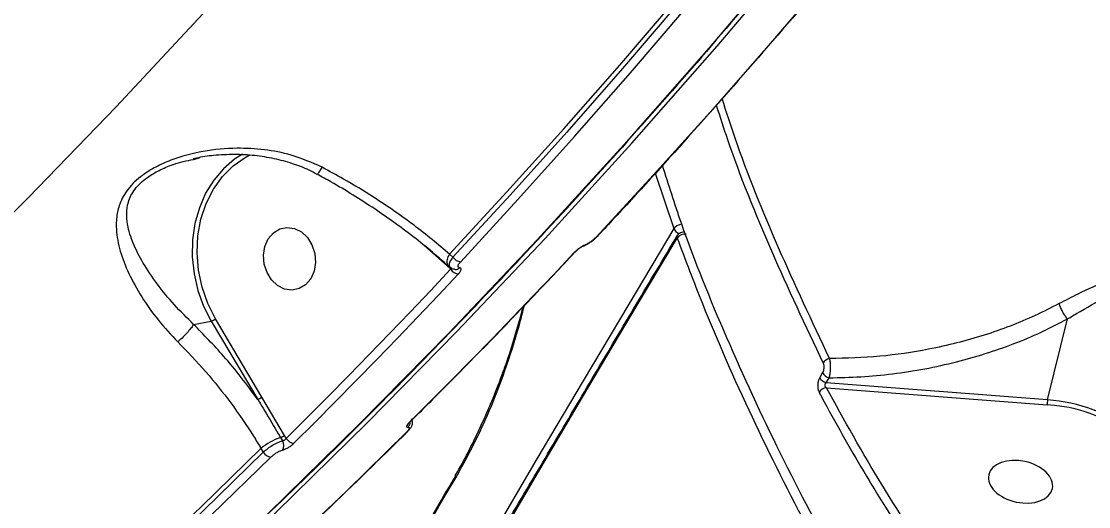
# Model space of a CAD drawing. Header units: millimetres. Extents: x -6028 to 5958, y -6064 to 4137.
# Drawn here: x 1447.1 to 1599.3, y -1489.5 to -1420.3 of the extents above; entities that cross this region are included whole.
import ezdxf

# ---------------------------------------------------------------- set-up
doc = ezdxf.new("R2010")
doc.units = ezdxf.units.MM
for name, color, linetype in [('DIKOM_ОБЪЕКТ', 7, 'Continuous'), ('DIKOM_РАЗМЕР_ЗОНА', 7, 'Continuous'), ('DIKOM_РАЗМЕР_ОБЪЕКТА', 7, 'Continuous')]:
    doc.layers.add(name, color=color, linetype=linetype)
doc.styles.add('style1', font='arial.ttf', dxfattribs={"width": 0.8})
doc.dimstyles.new('1-50', dxfattribs={"dimtxt": 300, "dimasz": 200, "dimexe": 100, "dimexo": 0, "dimgap": 100, "dimtad": 1, "dimtxsty": 'style1', "dimcen": 200, "dimclrd": 7, "dimclre": 7, "dimclrt": 7, "dimadec": 1, "dimazin": 2, "dimtfac": 1, "dimtmove": 0, "dimatfit": 2, "dimfxl": 0, "dimlwd": 25, "dimlwe": 18, "dimarcsym": 0})

# ---------------------------------------------------------------- blocks, each defined once
blk = doc.blocks.new('*D9')
at = {"layer": 'Defpoints', "color": 0, "transparency": 16777216}
for p in [(-6027.56, 1459.58), (4556.58, 1382.7), (4556.58, -5964.37)]:
    blk.add_point(p, dxfattribs=at)
at = {"layer": 'DIKOM_РАЗМЕР_ЗОНА', "color": 7, "lineweight": 18, "transparency": 16777216}
for p, q in [((-6027.56, 1459.58), (-6027.56, -6064.37)), ((4556.58, 1382.7), (4556.58, -6064.37))]:
    blk.add_line(p, q, dxfattribs=at)
at = {"layer": 'DIKOM_РАЗМЕР_ЗОНА', "color": 7, "lineweight": 25, "transparency": 16777216}
blk.add_line((-5827.56, -5964.37), (4356.58, -5964.37), dxfattribs=at)
at = {"layer": 'DIKOM_РАЗМЕР_ЗОНА', "color": 7, "transparency": 16777216}
for points in [[(-5827.56, -5931.03), (-5827.56, -5997.7), (-6027.56, -5964.37)], [(4356.58, -5931.03), (4356.58, -5997.7), (4556.58, -5964.37)]]:
    blk.add_solid(points, dxfattribs=at)
at = {"layer": 'DIKOM_РАЗМЕР_ЗОНА', "color": 7, "transparency": 16777216, "insert": (157.08, -5711.2), "char_height": 300, "attachment_point": 5, "style": 'style1'}
blk.add_mtext('10600', dxfattribs=at)
blk = doc.blocks.new('*D10')
at = {"layer": 'Defpoints', "color": 0, "transparency": 16777216}
for p in [(1555.59, 4137.49), (5858.35, 4137.49), (1555.59, -4898.38)]:
    blk.add_point(p, dxfattribs=at)
at = {"layer": 'DIKOM_РАЗМЕР_ЗОНА', "color": 7, "lineweight": 18, "transparency": 16777216}
for p, q in [((1555.59, 4137.49), (5958.35, 4137.49)), ((1555.59, -4898.38), (5958.35, -4898.38))]:
    blk.add_line(p, q, dxfattribs=at)
at = {"layer": 'DIKOM_РАЗМЕР_ЗОНА', "color": 7, "lineweight": 25, "transparency": 16777216}
blk.add_line((5858.35, -4698.38), (5858.35, 3937.49), dxfattribs=at)
at = {"layer": 'DIKOM_РАЗМЕР_ЗОНА', "color": 7, "transparency": 16777216}
for points in [[(5825.01, 3937.49), (5891.68, 3937.49), (5858.35, 4137.49)], [(5825.01, -4698.38), (5891.68, -4698.38), (5858.35, -4898.38)]]:
    blk.add_solid(points, dxfattribs=at)
at = {"layer": 'DIKOM_РАЗМЕР_ЗОНА', "color": 7, "transparency": 16777216, "insert": (5605.17, 52.12), "char_height": 300, "attachment_point": 5, "rotation": 90, "style": 'style1'}
blk.add_mtext('9050', dxfattribs=at)
blk = doc.blocks.new('*D11')
at = {"layer": 'Defpoints', "color": 0, "transparency": 16777216}
for p in [(259.43, 2965.58), (1920.55, -3002.33), (4022.59, -3002.33)]:
    blk.add_point(p, dxfattribs=at)
at = {"layer": 'DIKOM_РАЗМЕР_ОБЪЕКТА', "color": 7, "lineweight": 18, "transparency": 16777216}
for p, q in [((259.43, 2965.58), (4122.59, 2965.58)), ((1920.55, -3002.33), (4122.59, -3002.33))]:
    blk.add_line(p, q, dxfattribs=at)
at = {"layer": 'DIKOM_РАЗМЕР_ОБЪЕКТА', "color": 7, "lineweight": 25, "transparency": 16777216}
blk.add_line((4022.59, 2765.58), (4022.59, -2802.33), dxfattribs=at)
at = {"layer": 'DIKOM_РАЗМЕР_ОБЪЕКТА', "color": 7, "transparency": 16777216}
for points in [[(3989.25, 2765.58), (4055.92, 2765.58), (4022.59, 2965.58)], [(3989.25, -2802.33), (4055.92, -2802.33), (4022.59, -3002.33)]]:
    blk.add_solid(points, dxfattribs=at)
at = {"layer": 'DIKOM_РАЗМЕР_ОБЪЕКТА', "color": 7, "transparency": 16777216, "insert": (3769.41, -24.42), "char_height": 300, "attachment_point": 5, "rotation": 90, "style": 'style1'}
blk.add_mtext('6000', dxfattribs=at)
blk = doc.blocks.new('*D12')
at = {"layer": 'Defpoints', "color": 0, "transparency": 16777216}
for p in [(3056.58, 1987.9), (-4027.97, 676.5), (3056.58, -3714.77)]:
    blk.add_point(p, dxfattribs=at)
at = {"layer": 'DIKOM_РАЗМЕР_ОБЪЕКТА', "color": 7, "lineweight": 18, "transparency": 16777216}
for p, q in [((3056.58, 1987.9), (3056.58, -3814.77)), ((-4027.97, 676.5), (-4027.97, -3814.77))]:
    blk.add_line(p, q, dxfattribs=at)
at = {"layer": 'DIKOM_РАЗМЕР_ОБЪЕКТА', "color": 7, "lineweight": 25, "transparency": 16777216}
blk.add_line((-3827.97, -3714.77), (2856.58, -3714.77), dxfattribs=at)
at = {"layer": 'DIKOM_РАЗМЕР_ОБЪЕКТА', "color": 7, "transparency": 16777216}
for points in [[(-3827.97, -3681.44), (-3827.97, -3748.11), (-4027.97, -3714.77)], [(2856.58, -3681.44), (2856.58, -3748.11), (3056.58, -3714.77)]]:
    blk.add_solid(points, dxfattribs=at)
at = {"layer": 'DIKOM_РАЗМЕР_ОБЪЕКТА', "color": 7, "transparency": 16777216, "insert": (20, -3461.6), "char_height": 300, "attachment_point": 5, "style": 'style1'}
blk.add_mtext('7100', dxfattribs=at)

msp = doc.modelspace()

# ---------------------------------------------------------------- linework, layer by layer
at = {"layer": 'DIKOM_ОБЪЕКТ', "color": 7, "linetype": 'Continuous', "lineweight": 15}
for p, q in [((1471.662, -1439.997), (1472.529, -1439.783)), ((1537.541, -1441.94), (1540.174, -1449.865)), ((1503.706, -1451.517), (1508.262, -1455.57)), ((1508.671, -1453.93), (1508.211, -1453.515)), ((1507.954, -1455.115), (1507.935, -1455.096)), ((1508.243, -1455.375), (1507.954, -1455.115)), ((1508.262, -1455.57), (1508.355, -1455.654)), ((1481.446, -1473.902), (1474.806, -1462.751)), ((1593.495, -1474.309), (1596.342, -1462.746)), ((1471.698, -1463.527), (1474.194, -1463.073)), ((1474.194, -1463.073), (1480.834, -1474.224)), ((1515.746, -1470.753), (1515.75, -1470.747)), ((1561.393, -1470.417), (1560.982, -1471.124)), ((1561.921, -1471.855), (1562.334, -1471.145)), ((1593.495, -1474.309), (1561.921, -1471.855)), ((1561.941, -1472.564), (1593.445, -1475.013)), ((1484.658, -1479.366), (1481.446, -1473.902)), ((1484.911, -1479.792), (1484.658, -1479.366)), ((1502.164, -1478.878), (1502.152, -1478.889)), ((1484.098, -1479.676), (1484.39, -1480.167)), ((1481.297, -1481.226), (1481.625, -1481.778))]:
    msp.add_line(p, q, dxfattribs=at)
at = {"layer": 'DIKOM_ОБЪЕКТ', "color": 7, "linetype": 'Continuous', "lineweight": 15, "flags": 128}
for points in [[(1591.834, -1376.875), (1584.326, -1386.552), (1576.721, -1396.118), (1569.02, -1405.569), (1561.223, -1414.906), (1553.331, -1424.126), (1545.346, -1433.229), (1537.268, -1442.214), (1529.099, -1451.078)], [(1508.211, -1453.515), (1516.39, -1444.641), (1524.477, -1435.646), (1532.472, -1426.533), (1540.373, -1417.302), (1548.18, -1407.955), (1555.89, -1398.491), (1563.503, -1388.914), (1571.018, -1379.225)], [(1571.354, -1379.787), (1563.852, -1389.457), (1556.254, -1399.014), (1548.558, -1408.458), (1540.768, -1417.787), (1532.883, -1427), (1524.904, -1436.095), (1516.833, -1445.072), (1508.671, -1453.93)], [(1509.785, -1454.594), (1517.954, -1445.73), (1526.032, -1436.745), (1534.017, -1427.642), (1541.909, -1418.421), (1549.706, -1409.085), (1557.407, -1399.634), (1565.012, -1390.068), (1572.52, -1380.391)], [(1557.146, -1409.925), (1545.206, -1424.048), (1533.048, -1437.9), (1520.677, -1451.477), (1508.097, -1464.775), (1495.31, -1477.789), (1482.322, -1490.515), (1469.135, -1502.95), (1455.754, -1515.09), (1442.183, -1526.932), (1428.427, -1538.471), (1414.488, -1549.704), (1400.372, -1560.628), (1386.083, -1571.24), (1371.625, -1581.536), (1357.002, -1591.513), (1342.219, -1601.168)], [(1343.355, -1600.961), (1358.138, -1591.306), (1372.761, -1581.329), (1387.219, -1571.033), (1401.508, -1560.421), (1415.624, -1549.497), (1429.563, -1538.264), (1443.319, -1526.725), (1456.89, -1514.883), (1470.271, -1502.743), (1483.458, -1490.308), (1496.446, -1477.582), (1509.233, -1464.568), (1521.814, -1451.27), (1534.185, -1437.694), (1546.342, -1423.841), (1558.282, -1409.718)], [(1473.045, -1419.193), (1460.672, -1432.486), (1448.089, -1445.493), (1435.299, -1458.21), (1422.306, -1470.632), (1409.114, -1482.755), (1395.728, -1494.576), (1382.152, -1506.091), (1368.39, -1517.296), (1354.446, -1528.187), (1340.326, -1538.762)], [(1478.679, -1439.231), (1477.52, -1439.969), (1475.943, -1441.319), (1474.565, -1442.95), (1473.415, -1444.824), (1472.518, -1446.903), (1471.894, -1449.14), (1471.556, -1451.487), (1471.512, -1453.894), (1471.762, -1456.307), (1472.301, -1458.676), (1473.118, -1460.947), (1474.194, -1463.073)], [(1474.806, -1462.751), (1473.712, -1460.57), (1472.9, -1458.235), (1472.389, -1455.802), (1472.192, -1453.329), (1472.312, -1450.877), (1472.749, -1448.504), (1473.49, -1446.268), (1474.519, -1444.222), (1475.809, -1442.417), (1477.331, -1440.896), (1479.047, -1439.695), (1479.629, -1439.384)], [(1540.174, -1449.865), (1533.751, -1460.638), (1527.247, -1471.597), (1520.668, -1482.734), (1514.017, -1494.041), (1507.3, -1505.511), (1500.519, -1517.137), (1493.68, -1528.91), (1486.788, -1540.824), (1479.846, -1552.871), (1472.86, -1565.041), (1465.833, -1577.329), (1458.771, -1589.725), (1451.678, -1602.221), (1444.559, -1614.809), (1437.418, -1627.482), (1430.261, -1640.229), (1423.091, -1653.045), (1415.913, -1665.919), (1408.733, -1678.843), (1403.412, -1688.452)], [(1487.924, -1451.149), (1488.578, -1452.202), (1488.973, -1453.415), (1489.076, -1454.688), (1488.878, -1455.92), (1488.397, -1457.009), (1487.671, -1457.868), (1486.758, -1458.428), (1485.733, -1458.642), (1484.679, -1458.494), (1483.681, -1457.995), (1482.82, -1457.186), (1482.165, -1456.133), (1481.771, -1454.92), (1481.668, -1453.647), (1481.865, -1452.416), (1482.347, -1451.326), (1483.073, -1450.467), (1483.986, -1449.907), (1485.011, -1449.693), (1486.065, -1449.841), (1487.063, -1450.34), (1487.924, -1451.149)], [(1404.344, -1689.042), (1409.621, -1679.513), (1416.78, -1666.628), (1423.935, -1653.792), (1431.084, -1641.015), (1438.22, -1628.306), (1445.339, -1615.672), (1452.437, -1603.121), (1459.508, -1590.663), (1466.549, -1578.304), (1473.554, -1566.054), (1480.52, -1553.919), (1487.441, -1541.909), (1494.313, -1530.031), (1501.131, -1518.293), (1507.891, -1506.702), (1514.588, -1495.267), (1521.219, -1483.994), (1527.779, -1472.891), (1534.263, -1461.965), (1540.667, -1451.223)], [(1529.237, -1451.001), (1529.192, -1451.039), (1529.099, -1451.078)], [(1525.945, -1453.321), (1523.05, -1456.393), (1520.145, -1459.451), (1517.228, -1462.493), (1514.301, -1465.521), (1511.362, -1468.533), (1508.413, -1471.53), (1505.453, -1474.512), (1502.482, -1477.479)], [(1526.09, -1453.238), (1526.038, -1453.282), (1525.945, -1453.321)], [(1508.355, -1455.654), (1505.462, -1458.724), (1502.559, -1461.779), (1499.645, -1464.819), (1496.72, -1467.843), (1493.784, -1470.853), (1490.837, -1473.848), (1487.88, -1476.827), (1484.911, -1479.792)], [(1486.008, -1480.478), (1488.979, -1477.511), (1491.939, -1474.529), (1494.889, -1471.532), (1497.827, -1468.519), (1500.754, -1465.492), (1503.671, -1462.449), (1506.577, -1459.392), (1509.471, -1456.32)], [(1515.82, -1470.876), (1515.765, -1470.821), (1515.743, -1470.775), (1515.746, -1470.753)], [(1502.618, -1477.406), (1502.576, -1477.439), (1502.482, -1477.479)], [(1502.031, -1478.95), (1493.527, -1487.256), (1484.937, -1495.438), (1476.264, -1503.495), (1467.508, -1511.425), (1458.671, -1519.227), (1449.753, -1526.901), (1440.756, -1534.445), (1431.681, -1541.859)], [(1502.152, -1478.889), (1502.125, -1478.91), (1502.031, -1478.95)], [(1410.855, -1544.205), (1419.943, -1536.784), (1428.952, -1529.232), (1437.882, -1521.551), (1446.731, -1513.74), (1455.498, -1505.801), (1464.182, -1497.735), (1472.782, -1489.543), (1481.297, -1481.226)], [(1481.625, -1481.778), (1473.128, -1490.078), (1464.545, -1498.253), (1455.879, -1506.303), (1447.131, -1514.226), (1438.3, -1522.022), (1429.39, -1529.689), (1420.4, -1537.227), (1411.333, -1544.635)], [(1412.367, -1545.374), (1421.442, -1537.961), (1430.439, -1530.417), (1439.357, -1522.743), (1448.194, -1514.941), (1456.95, -1507.011), (1465.623, -1498.954), (1474.213, -1490.772), (1482.717, -1482.466)], [(1500.405, -1500.256), (1501.497, -1498.386), (1502.587, -1496.521), (1503.675, -1494.659), (1504.762, -1492.801), (1505.847, -1490.948), (1506.93, -1489.098), (1508.012, -1487.252), (1509.092, -1485.411)], [(1509.086, -1485.131), (1509.093, -1485.121), (1509.094, -1485.119)]]:
    msp.add_lwpolyline(points, dxfattribs=at)
at = {"layer": 'DIKOM_ОБЪЕКТ', "color": 7, "linetype": 'Continuous', "lineweight": 15}
for centre, radius, start, end in [((1541.258, -1450.61), 1.315, 95.52509, 145.48053), ((1541.48, -1449.257), 1.44, 204.96437, 247.56835), ((1541.535, -1451.384), 1, 79.42293, 149.13616), ((1541.024, -1451.057), 0.394, 151.85398, 204.86424), ((1541.751, -1451.963), 1.313, 80.67406, 145.71234), ((1509.35, -1454.528), 1.525, 138.35089, 201.87406), ((1527.078, -1451.843), 0.573, 290.10414, 321.23067), ((1509.902, -1453.131), 1.468, 212.94918, 265.41952), ((1509.582, -1454.864), 1.46, 212.74474, 265.6285), ((1509.061, -1454.871), 0.818, 266.76246, 314.09995), ((1473.755, -1461.498), 1.635, 285.56359, 309.98991), ((1562.658, -1469.787), 1.408, 100.77852, 148.26485), ((1562.289, -1470.413), 1.488, 208.57237, 255.71184), ((1562.697, -1469.705), 1.486, 208.64645, 255.85424), ((1562.116, -1473.953), 1.4, 97.17821, 149.48341), ((1480.395, -1472.649), 1.635, 285.56359, 309.98991), ((1595.733, -1474.822), 2.296, 167.08654, 184.77293), ((1591.738, -1497.996), 23.752, 53.55289, 85.75778), ((1592.313, -1496.229), 21.246, 42.15066, 86.94507), ((1501.561, -1477.464), 1.026, 312.80252, 0.28126), ((1483.534, -1477.995), 1.773, 288.55481, 309.36095), ((1486.914, -1488.072), 8.856, 108.54252, 129.36857), ((1483.386, -1480.801), 1.188, 325.483, 32.25532), ((1486.128, -1479.066), 1.416, 210.80731, 265.1653), ((1482.845, -1481.053), 1.419, 210.74438, 264.8482), ((1509.364, -1485.265), 0.309, 154.27678, 208.0904)]:
    msp.add_arc(centre, radius, start, end, dxfattribs=at)
at = {"layer": 'DIKOM_ОБЪЕКТ', "color": 7, "linetype": 'Continuous', "lineweight": 15, "extrusion": (0, 0, -1)}
msp.add_ellipse((1589.632, -1485.983), major_axis=(-4.54, 0.978), ratio=0.6371909, dxfattribs=at)
at = {"layer": 'DIKOM_ОБЪЕКТ', "color": 7, "linetype": 'Continuous', "lineweight": 15}
for points, knots in [([(1708.088, -1168.515), (1706.753, -1171.4), (1702.88, -1179.766), (1696.295, -1193.484), (1688.261, -1209.607), (1679.999, -1225.551), (1671.516, -1241.313), (1662.811, -1256.888), (1653.89, -1272.274), (1644.752, -1287.465), (1635.401, -1302.458), (1625.84, -1317.249), (1616.07, -1331.834), (1606.094, -1346.209), (1595.916, -1360.371), (1585.537, -1374.316), (1574.959, -1388.039), (1564.188, -1401.538), (1553.223, -1414.81), (1542.07, -1427.849), (1530.73, -1440.655), (1519.206, -1453.221), (1507.503, -1465.547), (1495.621, -1477.627), (1483.566, -1489.46), (1471.339, -1501.042), (1458.944, -1512.369), (1446.385, -1523.44), (1433.665, -1534.252), (1420.786, -1544.8), (1407.752, -1555.083), (1394.567, -1565.098), (1381.235, -1574.843), (1367.755, -1584.311), (1354.792, -1593.083), (1346.268, -1598.584), (1342.334, -1601.124)], [0, 0, 0, 0, 0.0157708, 0.0457271, 0.0756836, 0.1056401, 0.1355963, 0.1655526, 0.1955087, 0.2254648, 0.2554208, 0.2853767, 0.3153326, 0.3452882, 0.3752437, 0.4051993, 0.4351545, 0.4651098, 0.4950648, 0.5250198, 0.5549744, 0.5849292, 0.6148836, 0.644838, 0.674792, 0.7047462, 0.7347001, 0.7646537, 0.7946071, 0.8245605, 0.8545135, 0.8844664, 0.9144194, 0.944372, 0.9743244, 1, 1, 1, 1]), ([(1591.982, -1376.785), (1590.127, -1379.193), (1584.746, -1386.176), (1575.692, -1397.562), (1564.758, -1410.865), (1553.632, -1423.936), (1542.517, -1436.545), (1534.345, -1445.515), (1529.959, -1450.225), (1529.237, -1451.001)], [0, 0, 0, 0, 0.0930114, 0.2696696, 0.4463294, 0.622988, 0.7996462, 0.9670046, 1, 1, 1, 1]), ([(1793.214, -1628.404), (1787.975, -1624.747), (1777.496, -1617.433), (1762.198, -1605.938), (1747.248, -1594.078), (1732.207, -1581.415), (1717.214, -1567.986), (1702.387, -1553.798), (1688.124, -1539.196), (1674.503, -1524.216), (1661.59, -1508.905), (1649.798, -1493.764), (1639.115, -1478.855), (1629.505, -1464.227), (1620.694, -1449.48), (1612.753, -1434.665), (1605.723, -1419.831), (1599.667, -1405.001), (1594.755, -1390.882), (1592.419, -1381.819), (1591.336, -1377.62)], [0, 0, 0, 0, 0.0511501, 0.1023003, 0.1539591, 0.2056184, 0.262726, 0.319878, 0.3769856, 0.4357763, 0.4946159, 0.5534056, 0.6087166, 0.6640695, 0.7193802, 0.776287, 0.8332404, 0.8901466, 0.9491118, 1, 1, 1, 1]), ([(1546.23, -1432.26), (1546.756, -1433.893), (1548.959, -1440.736), (1553.914, -1453.003), (1558.944, -1463.699), (1561.46, -1469.046)], [0, 0, 0, 0, 0.1355278, 0.5677624, 1, 1, 1, 1]), ([(1562.394, -1468.404), (1559.91, -1463.128), (1554.943, -1452.577), (1549.94, -1440.203), (1547.677, -1433.185), (1547.071, -1431.305)], [0, 0, 0, 0, 0.42270572, 0.84540957, 1, 1, 1, 1]), ([(1490.034, -1441.121), (1488.581, -1440.478), (1485.934, -1439.307), (1481.791, -1438.539), (1477.578, -1438.301), (1473.06, -1438.716), (1469.158, -1439.756), (1466.284, -1441.038), (1464.117, -1442.37), (1462.227, -1444.175), (1461.114, -1446.22), (1460.666, -1448.159), (1460.622, -1450.391), (1461.137, -1453.077), (1462.383, -1456.271), (1464.202, -1459.575), (1466.52, -1462.897), (1468.481, -1464.998), (1469.437, -1466.021)], [0, 0, 0, 0, 0.0785506, 0.1430597, 0.2076034, 0.2872168, 0.36655, 0.4057532, 0.4448514, 0.4974442, 0.549692, 0.5922712, 0.6349394, 0.7072981, 0.7797308, 0.8544853, 0.9291405, 1, 1, 1, 1]), ([(1489.298, -1442.131), (1488.93, -1441.927), (1487.812, -1441.307), (1485.759, -1440.549), (1483.157, -1439.838), (1480.379, -1439.405), (1477.485, -1439.247), (1474.706, -1439.393), (1472.742, -1439.64), (1471.792, -1439.885), (1471.643, -1439.923)], [0, 0, 0, 0, 0.0696017, 0.2115384, 0.3603526, 0.515391, 0.6753897, 0.8382801, 0.9746349, 1, 1, 1, 1]), ([(1471.695, -1463.529), (1471.694, -1463.529), (1470.762, -1462.597), (1468.815, -1460.708), (1466.435, -1457.738), (1464.478, -1454.831), (1463.027, -1452.003), (1462.273, -1449.668), (1462.093, -1447.696), (1462.318, -1446.018), (1463.188, -1444.216), (1464.857, -1442.64), (1466.794, -1441.503), (1468.099, -1440.959), (1469.71, -1440.383), (1470.704, -1440.187), (1471.662, -1439.997)], [0, 0, 0, 0, 0.0000449, 0.1064614, 0.2178645, 0.3324322, 0.439293, 0.5485081, 0.6090634, 0.6709544, 0.7430549, 0.8146302, 0.8669742, 0.9216626, 0.9244587, 1, 1, 1, 1]), ([(1489.329, -1442.072), (1489.344, -1442.077), (1489.382, -1442.088), (1489.59, -1441.82), (1489.818, -1441.474), (1489.974, -1441.219), (1490.014, -1441.155), (1490.034, -1441.121)], [0, 0, 0, 0, 0.227576, 0.5608619, 0.8942331, 0.9439415, 1, 1, 1, 1]), ([(1508.211, -1453.515), (1506.555, -1452.127), (1503.197, -1449.31), (1497.992, -1445.736), (1493.542, -1443.017), (1491.05, -1441.67), (1490.034, -1441.121)], [0, 0, 0, 0, 0.3072602, 0.6233211, 0.846353, 1, 1, 1, 1]), ([(1812.298, -1729.195), (1808.301, -1726.972), (1797.533, -1720.983), (1780.25, -1710.698), (1760.608, -1698.231), (1741.229, -1685.075), (1722.19, -1671.258), (1703.568, -1656.809), (1685.773, -1642.049), (1668.846, -1627.035), (1652.808, -1611.829), (1637.4, -1596.184), (1622.702, -1580.135), (1608.784, -1563.731), (1595.953, -1547.331), (1584.228, -1530.994), (1573.6, -1514.771), (1563.903, -1498.399), (1555.19, -1481.927), (1547.593, -1465.425), (1542.017, -1451.699), (1539.429, -1443.586), (1538.551, -1440.831)], [0, 0, 0, 0, 0.0304522, 0.0820374, 0.1336626, 0.185248, 0.2383317, 0.2914589, 0.344543, 0.3961284, 0.4477533, 0.4993388, 0.5524224, 0.6055494, 0.6586333, 0.7102182, 0.7618426, 0.8134275, 0.8665104, 0.9196369, 0.9727199, 1, 1, 1, 1]), ([(1507.915, -1455.122), (1507.307, -1454.579), (1505.863, -1453.288), (1503.384, -1451.287), (1500.528, -1449.133), (1497.538, -1447.049), (1494.449, -1445.062), (1491.697, -1443.408), (1489.965, -1442.473), (1489.305, -1442.117)], [0, 0, 0, 0, 0.1142873, 0.271596, 0.4296842, 0.5880472, 0.7460602, 0.9033526, 1, 1, 1, 1]), ([(1404.21, -1688.943), (1404.522, -1688.38), (1407.009, -1683.876), (1411.678, -1675.461), (1418.212, -1663.707), (1424.743, -1651.999), (1431.268, -1640.34), (1437.783, -1628.738), (1444.283, -1617.198), (1450.767, -1605.726), (1457.229, -1594.329), (1463.667, -1583.014), (1470.077, -1571.786), (1476.456, -1560.651), (1482.799, -1549.616), (1489.105, -1538.686), (1495.369, -1527.868), (1501.587, -1517.167), (1507.757, -1506.589), (1513.875, -1496.14), (1519.938, -1485.826), (1525.943, -1475.651), (1531.884, -1465.625), (1536.789, -1457.381), (1539.703, -1452.503), (1540.677, -1450.871)], [0, 0, 0, 0, 0.0066056, 0.0528047, 0.09900329, 0.14520194, 0.1914008, 0.23759951, 0.28379866, 0.32999735, 0.37619662, 0.42239586, 0.46859516, 0.51479453, 0.56099398, 0.60719351, 0.6533932, 0.69959331, 0.74579331, 0.7919936, 0.83819403, 0.88439479, 0.93059599, 0.9767973, 1, 1, 1, 1]), ([(1528.328, -1451.78), (1528.175, -1451.891), (1527.819, -1452.151), (1527.477, -1452.289), (1527.282, -1452.367)], [0, 0, 0, 0, 0.43034, 1, 1, 1, 1]), ([(1529.099, -1451.078), (1528.987, -1451.192), (1528.761, -1451.418), (1528.341, -1451.748), (1527.924, -1452.02), (1527.657, -1452.151), (1527.537, -1452.196), (1527.524, -1452.201)], [0, 0, 0, 0, 0.2457576, 0.4917732, 0.7342597, 0.9715639, 1, 1, 1, 1]), ([(1529.232, -1451.001), (1529.209, -1451.028), (1529.018, -1451.243), (1528.699, -1451.532), (1528.398, -1451.733), (1528.328, -1451.78)], [0, 0, 0, 0, 0.09663168, 0.78898501, 1, 1, 1, 1]), ([(1540.667, -1451.223), (1541.839, -1454.335), (1545.023, -1462.781), (1551.169, -1476.737), (1559.381, -1493.087), (1568.708, -1509.546), (1579.084, -1526.033), (1590.467, -1542.471), (1602.83, -1558.81), (1616.173, -1575.019), (1630.452, -1591.075), (1645.617, -1606.928), (1661.594, -1622.505), (1678.311, -1637.733), (1695.722, -1652.562), (1713.812, -1666.957), (1732.536, -1680.905), (1751.832, -1694.365), (1771.609, -1707.276), (1791.774, -1719.577), (1812.27, -1731.223), (1833.067, -1742.183), (1854.126, -1752.451), (1875.378, -1762.001), (1896.725, -1770.79), (1918.066, -1778.777), (1939.336, -1785.929), (1960.496, -1792.216), (1981.515, -1797.646), (2002.327, -1802.21), (2022.837, -1805.887), (2042.948, -1808.66), (2061.676, -1810.421), (2079.074, -1811.312), (2095.207, -1811.474), (2110.929, -1810.947), (2126.169, -1809.735), (2140.795, -1807.855), (2154.768, -1805.31), (2166.737, -1802.498), (2173.905, -1800.361), (2176.826, -1799.491)], [0, 0, 0, 0, 0.0156537, 0.0424907, 0.0694124, 0.0963772, 0.1233419, 0.1502637, 0.1771009, 0.2039379, 0.2308597, 0.2578245, 0.2847891, 0.3117108, 0.3385479, 0.3653847, 0.3923061, 0.4192706, 0.4462349, 0.4731563, 0.4999932, 0.5268302, 0.5537518, 0.5807163, 0.6076809, 0.6346025, 0.6614396, 0.6882764, 0.7151982, 0.7421627, 0.7691273, 0.796049, 0.8228858, 0.845964, 0.8691648, 0.8923928, 0.9156208, 0.9388216, 0.961584, 0.9843464, 1, 1, 1, 1]), ([(1526.085, -1453.243), (1524.037, -1455.414), (1518.1, -1461.707), (1510.272, -1469.757), (1504.451, -1475.574), (1502.618, -1477.406)], [0, 0, 0, 0, 0.2651061, 0.7686065, 1, 1, 1, 1]), ([(1527.524, -1452.201), (1527.511, -1452.206), (1527.392, -1452.251), (1527.124, -1452.382), (1526.706, -1452.652), (1526.284, -1452.981), (1526.058, -1453.208), (1525.945, -1453.321)], [0, 0, 0, 0, 0.0278999, 0.2650063, 0.5077015, 0.7539435, 1, 1, 1, 1]), ([(1527.275, -1452.38), (1527.272, -1452.381), (1527.254, -1452.388), (1527.159, -1452.429), (1526.988, -1452.521), (1526.738, -1452.68), (1526.452, -1452.897), (1526.218, -1453.102), (1526.121, -1453.208), (1526.092, -1453.24)], [0, 0, 0, 0, 0.02106753, 0.13717914, 0.28158379, 0.46616173, 0.67643633, 0.90219258, 1, 1, 1, 1]), ([(1508.671, -1453.93), (1508.637, -1453.974), (1508.455, -1454.213), (1508.206, -1454.632), (1508.104, -1455.071), (1508.129, -1455.324), (1508.243, -1455.365), (1508.253, -1455.369)], [0, 0, 0, 0, 0.06974169, 0.37492217, 0.67519278, 0.97390068, 1, 1, 1, 1]), ([(1509.63, -1455.459), (1509.561, -1455.443), (1509.422, -1455.412), (1509.382, -1455.235), (1509.474, -1454.983), (1509.642, -1454.752), (1509.763, -1454.619), (1509.785, -1454.594)], [0, 0, 0, 0, 0.2341021, 0.4679974, 0.7039741, 0.9448462, 1, 1, 1, 1]), ([(1603.132, -1490.472), (1604.325, -1489.573), (1606.714, -1487.772), (1610.017, -1483.906), (1612.991, -1479.097), (1615.262, -1473.585), (1616.76, -1468.109), (1617.342, -1463.841), (1617.406, -1460.682), (1617.246, -1458.632), (1616.796, -1456.672), (1615.949, -1455.198), (1614.901, -1454.431), (1613.829, -1454.099), (1612.066, -1453.986), (1609.481, -1454.439), (1605.918, -1455.655), (1602.022, -1457.218), (1598.378, -1458.899), (1596.036, -1460.111), (1595.151, -1460.569)], [0, 0, 0, 0, 0.0640651, 0.1282384, 0.2170709, 0.306031, 0.3833428, 0.4604813, 0.490157, 0.5197428, 0.5505457, 0.5816391, 0.6087092, 0.6342423, 0.6598488, 0.7316542, 0.8036996, 0.879013, 0.9542789, 1, 1, 1, 1]), ([(1596.341, -1462.74), (1596.342, -1462.739), (1596.584, -1462.598), (1598.279, -1461.568), (1601.41, -1459.817), (1605.405, -1457.73), (1609.104, -1456.031), (1611.747, -1455.1), (1613.57, -1454.899), (1614.63, -1455.018), (1615.568, -1455.515), (1616.106, -1456.245), (1616.524, -1457.137), (1616.89, -1458.509), (1617.031, -1460.76), (1616.819, -1464.113), (1616.494, -1466.809), (1615.95, -1468.551), (1615.907, -1468.688)], [0, 0, 0, 0, 0.00009551, 0.02131186, 0.15191764, 0.2853402, 0.41080706, 0.53870797, 0.5811362, 0.62431292, 0.6665452, 0.70128598, 0.70854959, 0.75023137, 0.80855308, 0.86958114, 0.98972616, 1, 1, 1, 1]), ([(1509.016, -1455.674), (1508.975, -1455.676), (1508.791, -1455.681), (1508.506, -1455.59), (1508.325, -1455.422), (1508.26, -1455.361)], [0, 0, 0, 0, 0.1551142, 0.694062, 1, 1, 1, 1]), ([(1508.538, -1455.556), (1508.529, -1455.563), (1508.499, -1455.588), (1508.425, -1455.623), (1508.366, -1455.649), (1508.355, -1455.654)], [0, 0, 0, 0, 0.2510198, 0.8572435, 1, 1, 1, 1]), ([(1509.471, -1456.32), (1509.494, -1456.295), (1509.616, -1456.162), (1509.784, -1455.932), (1509.877, -1455.681), (1509.837, -1455.505), (1509.699, -1455.474), (1509.63, -1455.459)], [0, 0, 0, 0, 0.0558162, 0.296773, 0.5326835, 0.7662554, 1, 1, 1, 1]), ([(1515.693, -1470.724), (1515.77, -1470.518), (1516.308, -1469.09), (1517.189, -1466.335), (1518.114, -1463.296), (1518.57, -1461.504), (1518.694, -1461.016)], [0, 0, 0, 0, 0.06593678, 0.4581409, 0.85234194, 1, 1, 1, 1]), ([(1515.82, -1470.876), (1516.549, -1468.774), (1517.692, -1465.479), (1518.567, -1462.058), (1518.885, -1460.82)], [0, 0, 0, 0, 0.6378624, 1, 1, 1, 1]), ([(1595.151, -1460.569), (1594.02, -1461.146), (1590.622, -1462.879), (1584.434, -1465.224), (1576.944, -1467.122), (1569.514, -1468.226), (1564.781, -1468.344), (1562.394, -1468.404)], [0, 0, 0, 0, 0.1161116, 0.3488595, 0.5873483, 0.791864, 1, 1, 1, 1]), ([(1596.341, -1462.74), (1596.216, -1462.593), (1595.967, -1462.3), (1595.611, -1461.717), (1595.344, -1461.158), (1595.208, -1460.777), (1595.161, -1460.605), (1595.151, -1460.569)], [0, 0, 0, 0, 0.2525311, 0.505065, 0.7575939, 0.9487033, 1, 1, 1, 1]), ([(1562.334, -1471.145), (1563.838, -1471.114), (1566.846, -1471.052), (1571.405, -1470.612), (1575.972, -1469.909), (1581.798, -1468.634), (1587.371, -1466.868), (1592.596, -1464.688), (1595.093, -1463.394), (1596.342, -1462.746)], [0, 0, 0, 0, 0.1264458, 0.252897, 0.3828668, 0.5128368, 0.7531107, 0.8765552, 1, 1, 1, 1]), ([(1596.342, -1462.746), (1596.342, -1462.745), (1596.343, -1462.744), (1596.342, -1462.741), (1596.341, -1462.74), (1596.341, -1462.74)], [0, 0, 0, 0, 0.4569405, 0.8288483, 1, 1, 1, 1]), ([(1471.695, -1463.529), (1471.6, -1463.679), (1471.41, -1463.98), (1470.923, -1464.571), (1470.35, -1465.186), (1469.867, -1465.648), (1469.569, -1465.91), (1469.468, -1465.995), (1469.437, -1466.021)], [0, 0, 0, 0, 0.2204941, 0.4409634, 0.6614379, 0.8819186, 0.9635395, 1, 1, 1, 1]), ([(1471.698, -1463.527), (1471.697, -1463.528), (1471.696, -1463.528), (1471.695, -1463.529), (1471.695, -1463.529)], [0, 0, 0, 0, 0.6817057, 1, 1, 1, 1]), ([(1480.834, -1474.224), (1480.062, -1473.176), (1478.511, -1471.069), (1475.497, -1467.431), (1473.141, -1465.01), (1471.698, -1463.527)], [0, 0, 0, 0, 0.27746355, 0.55730133, 1, 1, 1, 1]), ([(1469.437, -1466.021), (1470.792, -1467.425), (1473.452, -1470.179), (1477.066, -1474.735), (1479.622, -1478.441), (1480.945, -1480.64), (1481.297, -1481.226)], [0, 0, 0, 0, 0.3028895, 0.5944613, 0.8920263, 1, 1, 1, 1]), ([(1562.334, -1471.145), (1562.384, -1470.967), (1562.485, -1470.609), (1562.554, -1469.94), (1562.55, -1469.271), (1562.486, -1468.747), (1562.418, -1468.494), (1562.394, -1468.404)], [0, 0, 0, 0, 0.2223274, 0.4448375, 0.6638043, 0.880623, 1, 1, 1, 1]), ([(1561.46, -1469.046), (1561.484, -1469.102), (1561.54, -1469.234), (1561.587, -1469.502), (1561.584, -1469.828), (1561.52, -1470.157), (1561.435, -1470.33), (1561.393, -1470.417)], [0, 0, 0, 0, 0.1487573, 0.3487653, 0.5573736, 0.7790773, 1, 1, 1, 1]), ([(1509.018, -1485.071), (1509.119, -1484.904), (1509.823, -1483.741), (1511.053, -1481.392), (1512.697, -1478.037), (1514.223, -1474.495), (1515.215, -1472.045), (1515.663, -1470.76), (1515.675, -1470.726)], [0, 0, 0, 0, 0.0397448, 0.2767004, 0.5150167, 0.754202, 0.9936553, 1, 1, 1, 1]), ([(1509.092, -1485.411), (1510.314, -1483.185), (1512.164, -1479.814), (1514.334, -1474.827), (1515.325, -1472.193), (1515.82, -1470.876)], [0, 0, 0, 0, 0.4927623, 0.7463822, 1, 1, 1, 1]), ([(1560.982, -1471.124), (1560.92, -1471.25), (1560.797, -1471.501), (1560.701, -1471.983), (1560.692, -1472.468), (1560.762, -1472.911), (1560.862, -1473.134), (1560.91, -1473.242)], [0, 0, 0, 0, 0.2064095, 0.4133346, 0.6142481, 0.813495, 1, 1, 1, 1]), ([(1561.941, -1472.564), (1561.9, -1472.528), (1561.821, -1472.456), (1561.752, -1472.317), (1561.738, -1472.205), (1561.747, -1472.111), (1561.769, -1472.043), (1561.824, -1471.942), (1561.879, -1471.893), (1561.921, -1471.855)], [0, 0, 0, 0, 0.2067244, 0.4048477, 0.5396823, 0.5905548, 0.7294424, 0.7856512, 1, 1, 1, 1]), ([(1560.91, -1473.242), (1561.149, -1473.688), (1562.343, -1475.917), (1565.534, -1481.651), (1570.742, -1490.415), (1575.359, -1497.325), (1577.669, -1500.782)], [0, 0, 0, 0, 0.048062, 0.2403272, 0.6198818, 1, 1, 1, 1]), ([(1578.664, -1500.033), (1575.644, -1495.5), (1569.598, -1486.422), (1564.496, -1477.188), (1561.941, -1472.564)], [0, 0, 0, 0, 0.4993561, 1, 1, 1, 1]), ([(1480.834, -1474.224), (1481.003, -1474.502), (1481.851, -1475.89), (1482.931, -1477.715), (1483.845, -1479.252), (1484.098, -1479.676)], [0, 0, 0, 0, 0.1532835, 0.766563, 1, 1, 1, 1]), ([(1502.482, -1477.479), (1502.464, -1477.497), (1502.345, -1477.617), (1502.169, -1477.828), (1502.054, -1478.054), (1502.072, -1478.201), (1502.196, -1478.212), (1502.258, -1478.217)], [0, 0, 0, 0, 0.0425652, 0.282468, 0.5215921, 0.7607651, 1, 1, 1, 1]), ([(1502.705, -1476.989), (1502.735, -1477.031), (1502.841, -1477.176), (1502.888, -1477.478), (1502.86, -1477.831), (1502.727, -1478.174), (1502.518, -1478.509), (1502.273, -1478.751), (1502.142, -1478.879)], [0, 0, 0, 0, 0.0654461, 0.2281731, 0.3791064, 0.540944, 0.7564123, 1, 1, 1, 1]), ([(1502.624, -1477.403), (1502.59, -1477.436), (1502.512, -1477.513), (1502.453, -1477.588), (1502.429, -1477.625), (1502.434, -1477.617), (1502.435, -1477.616)], [0, 0, 0, 0, 0.2928717, 0.6795143, 0.9886458, 1, 1, 1, 1]), ([(1502.164, -1478.878), (1500.05, -1480.957), (1493.921, -1486.984), (1483.647, -1496.768), (1471.286, -1508.144), (1458.759, -1519.261), (1446.292, -1529.927), (1437.268, -1537.382), (1432.489, -1541.242), (1431.795, -1541.803)], [0, 0, 0, 0, 0.0934422, 0.2709098, 0.4483785, 0.6258451, 0.8033122, 0.971437, 1, 1, 1, 1]), ([(1502.258, -1478.217), (1502.32, -1478.222), (1502.445, -1478.232), (1502.461, -1478.378), (1502.346, -1478.603), (1502.169, -1478.812), (1502.049, -1478.932), (1502.031, -1478.95)], [0, 0, 0, 0, 0.239362, 0.4786262, 0.7179383, 0.9577289, 1, 1, 1, 1]), ([(1484.39, -1480.167), (1484.359, -1480.176), (1484.138, -1480.238), (1483.657, -1480.424), (1482.931, -1480.807), (1482.207, -1481.28), (1481.819, -1481.612), (1481.625, -1481.778)], [0, 0, 0, 0, 0.0387937, 0.2783513, 0.5186096, 0.759406, 1, 1, 1, 1]), ([(1484.364, -1481.474), (1484.383, -1481.469), (1484.517, -1481.434), (1484.806, -1481.322), (1485.238, -1481.085), (1485.668, -1480.791), (1485.895, -1480.582), (1486.008, -1480.478)], [0, 0, 0, 0, 0.0385714, 0.2780563, 0.518323, 0.7592129, 1, 1, 1, 1]), ([(1484.911, -1479.792), (1484.878, -1479.834), (1484.812, -1479.918), (1484.679, -1480.032), (1484.539, -1480.12), (1484.443, -1480.157), (1484.397, -1480.166), (1484.39, -1480.167)], [0, 0, 0, 0, 0.2443808, 0.4860036, 0.7246361, 0.9618162, 1, 1, 1, 1]), ([(1482.717, -1482.466), (1482.831, -1482.362), (1483.059, -1482.153), (1483.489, -1481.861), (1483.922, -1481.626), (1484.212, -1481.515), (1484.346, -1481.479), (1484.364, -1481.474)], [0, 0, 0, 0, 0.2407126, 0.4814679, 0.7216614, 0.9611659, 1, 1, 1, 1]), ([(1500.392, -1499.99), (1501.486, -1498.115), (1504.398, -1493.128), (1507.285, -1488.204), (1509.086, -1485.131)], [0, 0, 0, 0, 0.3758646, 1, 1, 1, 1])]:
    msp.add_open_spline(points, degree=3, knots=knots, dxfattribs=at)

# ---------------------------------------------------------------- dimensions: what is measured, and where the dimension line sits
at = {"layer": 'DIKOM_РАЗМЕР_ЗОНА'}
dim = msp.add_linear_dim(base=(5858.345, 4137.494), p1=(1555.593, -4898.379), p2=(1555.593, 4137.494), angle=90, text='9050', dimstyle='1-50', dxfattribs=at)
dim.commit()
dim.dimension.update_dxf_attribs({"geometry": '*D10', "text_midpoint": (5858.345, 52.12), "dimtype": 160})
dim = msp.add_linear_dim(base=(4556.575, -5964.368), p1=(-6027.562, 1459.576), p2=(4556.575, 1382.704), text='10600', dimstyle='1-50', dxfattribs=at)
dim.commit()
dim.dimension.update_dxf_attribs({"geometry": '*D9', "text_midpoint": (157.08, -5964.368), "dimtype": 160})
at = {"layer": 'DIKOM_РАЗМЕР_ОБЪЕКТА'}
dim = msp.add_linear_dim(base=(4022.586, -3002.33), p1=(259.433, 2965.575), p2=(1920.546, -3002.33), angle=90, text='6000', dimstyle='1-50', dxfattribs=at)
dim.commit()
dim.dimension.update_dxf_attribs({"geometry": '*D11', "text_midpoint": (4022.586, -24.423), "dimtype": 160})
dim = msp.add_linear_dim(base=(3056.575, -3714.774), p1=(-4027.972, 676.501), p2=(3056.575, 1987.897), text='7100', dimstyle='1-50', dxfattribs=at)
dim.commit()
dim.dimension.update_dxf_attribs({"geometry": '*D12', "text_midpoint": (20, -3714.774), "dimtype": 160})

doc.saveas('drawing.dxf')
